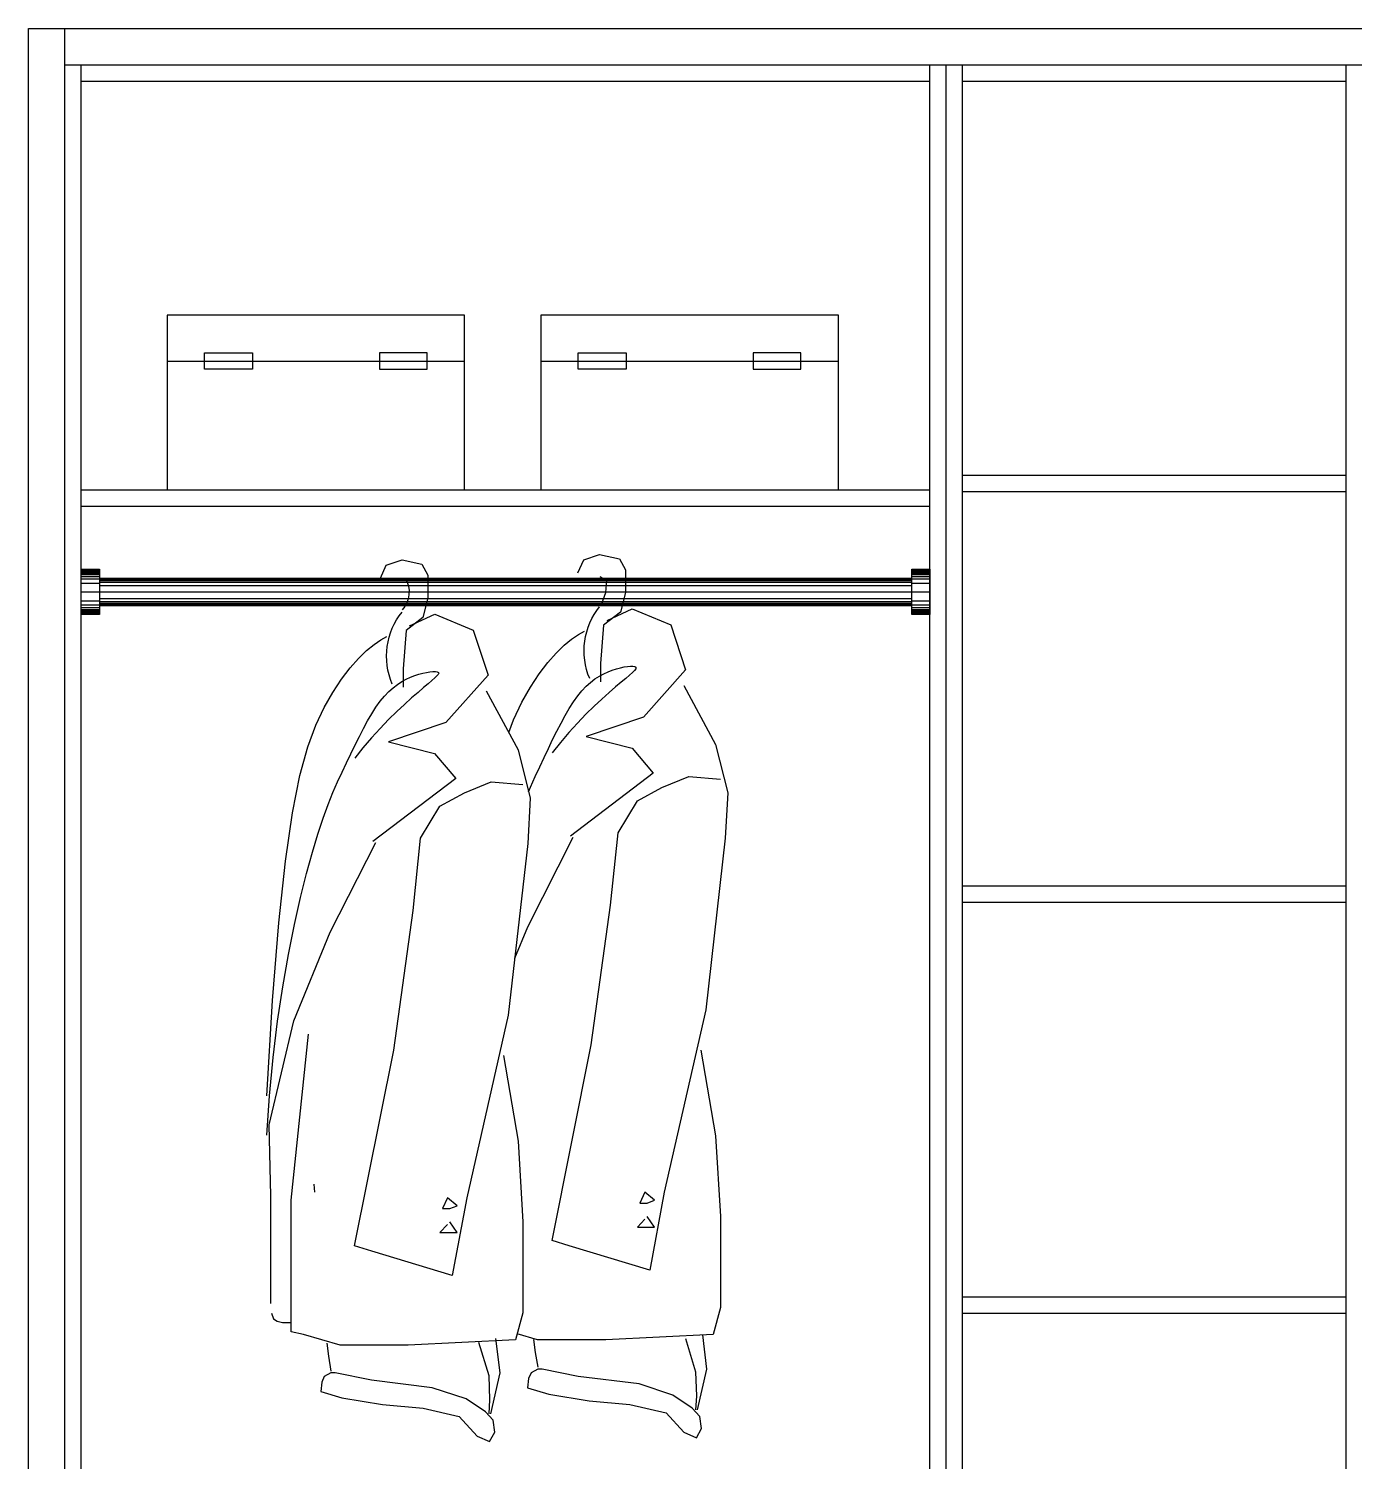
# Model space of a CAD drawing. Header units: millimetres. Extents: x 24776 to 57176, y -19492 to 15017.
# Drawn here: x 26777 to 28238, y 9741 to 11319 of the extents above; entities that cross this region are included whole.
import ezdxf

# ---------------------------------------------------------------- set-up
doc = ezdxf.new("R2010")
doc.units = ezdxf.units.MM

# ---------------------------------------------------------------- blocks, each defined once
blk = doc.blocks.new('SDFSFSF')
at = {"color": 250}
for p, q in [((25329, 7968.9), (25346.5, 7974.9)), ((25346.5, 7974.9), (25368.3, 7970.1)), ((25368.3, 7970.1), (25374.8, 7958.1)), ((25540, 7960.4), (25546.6, 7974.8)), ((25546.6, 7974.8), (25564, 7980.8)), ((25564, 7980.8), (25585.8, 7976)), ((25585.8, 7976), (25592.4, 7964)), ((25322.5, 7954.5), (25329, 7968.9)), ((25374.8, 7958.1), (25374.8, 7932.9)), ((25572, 7952.2), (25564.8, 7956.2)), ((25592.4, 7964), (25592.4, 7938.8)), ((25566, 7925.8), (25570.8, 7939)), ((25570.8, 7939), (25572, 7952.2)), ((25592.4, 7938.8), (25586.9, 7917.2)), ((25374.8, 7932.9), (25369.4, 7911.3)), ((25369.4, 7911.3), (25350.8, 7896.9)), ((25354.8, 7902), (25382.5, 7914.9)), ((25382.5, 7914.9), (25424.8, 7897.4)), ((25586.9, 7917.2), (25568.4, 7902.8)), ((25572.3, 7907.9), (25600, 7920.8)), ((25600, 7920.8), (25642.4, 7903.3)), ((25350.8, 7896.9), (25347.6, 7854.8)), ((25424.8, 7897.4), (25441.3, 7847.9)), ((25533.2, 7887.5), (25540.7, 7892.7)), ((25540.7, 7892.7), (25547.3, 7896.3)), ((25568.4, 7902.8), (25565.1, 7860.8)), ((25642.4, 7903.3), (25658.8, 7853.8)), ((25307.4, 7874.8), (25315.7, 7881.6)), ((25315.7, 7881.6), (25323.2, 7886.8)), ((25323.2, 7886.8), (25329.7, 7890.3)), ((25516.2, 7872.1), (25525, 7880.7)), ((25525, 7880.7), (25533.2, 7887.5)), ((25289.4, 7855.7), (25298.6, 7866.2)), ((25298.6, 7866.2), (25307.4, 7874.8)), ((25497.4, 7849.2), (25506.9, 7861.6)), ((25506.9, 7861.6), (25516.2, 7872.1)), ((25565.1, 7860.8), (25565.1, 7840.4)), ((25279.9, 7843.3), (25289.4, 7855.7)), ((25347.6, 7854.8), (25347.6, 7834.4)), ((25351, 7843.4), (25355.7, 7845.6)), ((25355.7, 7845.6), (25360.4, 7847.4)), ((25360.4, 7847.4), (25365, 7848.9)), ((25365, 7848.9), (25369.4, 7850.1)), ((25369.4, 7850.1), (25373.5, 7850.9)), ((25373.5, 7850.9), (25377.2, 7851.5)), ((25377.2, 7851.5), (25380.5, 7851.7)), ((25382.6, 7844.8), (25379.4, 7842)), ((25380.5, 7851.7), (25383.2, 7851.7)), ((25384.9, 7847), (25382.6, 7844.8)), ((25383.2, 7851.7), (25385.2, 7851.4)), ((25386.3, 7848.7), (25384.9, 7847)), ((25385.2, 7851.4), (25386.4, 7850.8)), ((25386.8, 7849.9), (25386.3, 7848.7)), ((25386.4, 7850.8), (25386.8, 7849.9)), ((25441.3, 7847.9), (25394.6, 7795.7)), ((25487.8, 7834.7), (25497.4, 7849.2)), ((25558.9, 7843.6), (25563.8, 7846.7)), ((25563.8, 7846.7), (25568.5, 7849.3)), ((25568.5, 7849.3), (25573.3, 7851.5)), ((25573.3, 7851.5), (25577.9, 7853.3)), ((25577.9, 7853.3), (25582.5, 7854.8)), ((25582.5, 7854.8), (25586.9, 7856)), ((25586.9, 7856), (25591, 7856.8)), ((25592.8, 7844.3), (25587.6, 7840)), ((25591, 7856.8), (25594.8, 7857.4)), ((25596.9, 7847.9), (25592.8, 7844.3)), ((25594.8, 7857.4), (25598, 7857.7)), ((25600.2, 7850.7), (25596.9, 7847.9)), ((25598, 7857.7), (25600.7, 7857.6)), ((25602.5, 7852.9), (25600.2, 7850.7)), ((25600.7, 7857.6), (25602.7, 7857.3)), ((25603.9, 7854.6), (25602.5, 7852.9)), ((25602.7, 7857.3), (25604, 7856.7)), ((25604.4, 7855.8), (25603.9, 7854.6)), ((25604, 7856.7), (25604.4, 7855.8)), ((25658.8, 7853.8), (25612.2, 7801.6)), ((25260.8, 7812.1), (25270.3, 7828.8)), ((25270.3, 7828.8), (25279.9, 7843.3)), ((25327, 7824.7), (25331.8, 7829.7)), ((25331.8, 7829.7), (25336.6, 7834)), ((25336.6, 7834), (25341.4, 7837.7)), ((25341.4, 7837.7), (25346.2, 7840.8)), ((25346.2, 7840.8), (25351, 7843.4)), ((25364, 7828.8), (25356.9, 7822.7)), ((25370.1, 7834.1), (25364, 7828.8)), ((25375.2, 7838.4), (25370.1, 7834.1)), ((25379.4, 7842), (25375.2, 7838.4)), ((25439.2, 7830.6), (25474.2, 7765.6)), ((25478.4, 7818), (25487.8, 7834.7)), ((25539.9, 7824.9), (25544.6, 7830.6)), ((25544.6, 7830.6), (25549.3, 7835.6)), ((25549.3, 7835.6), (25554.1, 7839.9)), ((25554.1, 7839.9), (25558.9, 7843.6)), ((25574.4, 7828.6), (25566.5, 7821.5)), ((25581.5, 7834.8), (25574.4, 7828.6)), ((25587.6, 7840), (25581.5, 7834.8)), ((25656.8, 7836.5), (25691.7, 7771.5)), ((25251.6, 7792.8), (25260.8, 7812.1)), ((25313.1, 7805.3), (25317.7, 7812.5)), ((25317.7, 7812.5), (25322.3, 7819)), ((25322.3, 7819), (25327, 7824.7)), ((25349, 7815.6), (25340.5, 7807.6)), ((25356.9, 7822.7), (25349, 7815.6)), ((25469.1, 7798.7), (25478.4, 7818)), ((25530.6, 7811.2), (25535.2, 7818.4)), ((25535.2, 7818.4), (25539.9, 7824.9)), ((25558, 7813.5), (25549, 7804.7)), ((25566.5, 7821.5), (25558, 7813.5)), ((25303.9, 7789.1), (25308.5, 7797.5)), ((25308.5, 7797.5), (25313.1, 7805.3)), ((25331.5, 7798.8), (25322.2, 7789.2)), ((25340.5, 7807.6), (25331.5, 7798.8)), ((25463.9, 7784.7), (25469.1, 7798.7)), ((25521.5, 7795), (25526, 7803.4)), ((25526, 7803.4), (25530.6, 7811.2)), ((25549, 7804.7), (25539.7, 7795.1)), ((25612.2, 7801.6), (25549.1, 7780.4)), ((25242.6, 7768.7), (25251.6, 7792.8)), ((25299.4, 7780.2), (25303.9, 7789.1)), ((25322.2, 7789.2), (25312.8, 7778.9)), ((25394.6, 7795.7), (25331.6, 7774.5)), ((25512.3, 7776.8), (25516.9, 7786.1)), ((25516.9, 7786.1), (25521.5, 7795)), ((25530.3, 7784.8), (25521, 7773.8)), ((25539.7, 7795.1), (25530.3, 7784.8)), ((25234, 7737.4), (25242.6, 7768.7)), ((25290.1, 7761.2), (25294.7, 7770.9)), ((25303.4, 7767.9), (25294.3, 7756.2)), ((25294.7, 7770.9), (25299.4, 7780.2)), ((25312.8, 7778.9), (25303.4, 7767.9)), ((25331.6, 7774.5), (25382.3, 7761.5)), ((25474.2, 7765.6), (25487.6, 7712.4)), ((25502.9, 7757.2), (25507.6, 7767.1)), ((25507.6, 7767.1), (25512.3, 7776.8)), ((25521, 7773.8), (25511.9, 7762.1)), ((25549.1, 7780.4), (25599.8, 7767.4)), ((25599.8, 7767.4), (25623, 7739.8)), ((25691.7, 7771.5), (25705.1, 7718.3)), ((25280.5, 7741.1), (25285.3, 7751.3)), ((25285.3, 7751.3), (25290.1, 7761.2)), ((25382.3, 7761.5), (25405.5, 7733.9)), ((25498, 7747), (25502.9, 7757.2)), ((25225.8, 7696.3), (25234, 7737.4)), ((25275.5, 7730.4), (25280.5, 7741.1)), ((25405.5, 7733.9), (25314.3, 7664.5)), ((25487.9, 7724.5), (25493, 7736.3)), ((25493, 7736.3), (25498, 7747)), ((25623, 7739.8), (25531.9, 7670.4)), ((25632.6, 7724.2), (25662.2, 7736.1)), ((25662.2, 7736.1), (25697.1, 7733.1)), ((25265, 7705.3), (25270.3, 7718.6)), ((25270.3, 7718.6), (25275.5, 7730.4)), ((25388.2, 7703.6), (25415.1, 7718.3)), ((25415.1, 7718.3), (25444.6, 7730.2)), ((25444.6, 7730.2), (25479.5, 7727.2)), ((25485.8, 7719.4), (25487.9, 7724.5)), ((25605.8, 7709.5), (25632.6, 7724.2)), ((25705.1, 7718.3), (25702.4, 7668.1)), ((25259.5, 7690.2), (25265, 7705.3)), ((25366.7, 7668.1), (25388.2, 7703.6)), ((25487.6, 7712.4), (25484.9, 7662.2)), ((25584.3, 7674), (25605.8, 7709.5)), ((25218, 7642.9), (25225.8, 7696.3)), ((25253.7, 7672.8), (25259.5, 7690.2)), ((25247.7, 7652.8), (25253.7, 7672.8)), ((25576.2, 7594.3), (25584.3, 7674)), ((25267.4, 7564.7), (25317.4, 7663.4)), ((25358.7, 7588.4), (25366.7, 7668.1)), ((25484.9, 7662.2), (25463.4, 7473.1)), ((25484.9, 7570.6), (25534.9, 7669.3)), ((25702.4, 7668.1), (25681, 7479)), ((25210.7, 7574.9), (25218, 7642.9)), ((25241.3, 7629.5), (25247.7, 7652.8)), ((25234.7, 7602.9), (25241.3, 7629.5)), ((25228, 7573), (25234.7, 7602.9)), ((25554.7, 7440.6), (25576.2, 7594.3)), ((25337.2, 7434.7), (25358.7, 7588.4)), ((25203.8, 7489.5), (25210.7, 7574.9)), ((25221.3, 7540.1), (25228, 7573)), ((25227.1, 7467.2), (25267.4, 7564.7)), ((25470.5, 7535.9), (25484.9, 7570.6)), ((25215.1, 7504.6), (25221.3, 7540.1)), ((25209.3, 7466.6), (25215.1, 7504.6)), ((25197.5, 7384.5), (25203.8, 7489.5)), ((25200.2, 7352.4), (25227.1, 7467.2)), ((25204.3, 7426.5), (25209.3, 7466.6)), ((25463.4, 7473.1), (25417.8, 7272.2)), ((25681, 7479), (25635.3, 7278.2)), ((25224.4, 7269.3), (25243.2, 7452.5)), ((25294.2, 7219.1), (25337.2, 7434.7)), ((25511.8, 7225), (25554.7, 7440.6)), ((25675.6, 7434.7), (25691.7, 7340.2)), ((25200.4, 7384.5), (25204.3, 7426.5)), ((25458, 7428.8), (25474.2, 7334.3)), ((25197.6, 7341), (25200.4, 7384.5)), ((25201.8, 7274.1), (25200.2, 7352.4)), ((25691.7, 7340.2), (25697.1, 7251.6)), ((25474.2, 7334.3), (25479.5, 7245.7)), ((25249.2, 7287.2), (25249.9, 7278.4)), ((25613.8, 7278.2), (25608.4, 7266.3)), ((25624.6, 7269.3), (25613.8, 7278.2)), ((25635.3, 7278.2), (25619.2, 7192.5)), ((25201.8, 7155.6), (25201.8, 7274.1)), ((25224.4, 7124.5), (25224.4, 7269.3)), ((25396.3, 7272.2), (25390.9, 7260.4)), ((25390.9, 7260.4), (25399, 7260.4)), ((25407, 7263.4), (25396.3, 7272.2)), ((25399, 7260.4), (25407, 7263.4)), ((25417.8, 7272.2), (25401.6, 7186.6)), ((25608.4, 7266.3), (25616.5, 7266.3)), ((25616.5, 7266.3), (25624.6, 7269.3)), ((25407, 7233.8), (25399, 7245.7)), ((25479.5, 7245.7), (25479.5, 7145.2)), ((25613.8, 7248.6), (25605.8, 7239.7)), ((25624.6, 7239.7), (25616.5, 7251.6)), ((25697.1, 7251.6), (25697.1, 7151.1)), ((25396.3, 7242.7), (25388.2, 7233.8)), ((25388.2, 7233.8), (25407, 7233.8)), ((25605.8, 7239.7), (25624.6, 7239.7)), ((25313, 7213.2), (25294.2, 7219.1)), ((25401.6, 7186.6), (25313, 7213.2)), ((25530.6, 7219.1), (25511.8, 7225)), ((25619.2, 7192.5), (25530.6, 7219.1)), ((25697.1, 7151.1), (25689, 7121.6)), ((25202.8, 7145.1), (25204.8, 7138.8)), ((25204.8, 7138.8), (25209, 7136.1)), ((25209, 7136.1), (25214.8, 7134.9)), ((25214.8, 7134.9), (25224.1, 7134.9)), ((25479.5, 7145.2), (25471.5, 7115.7)), ((25237.8, 7121.6), (25224.4, 7124.5)), ((25278.1, 7109.8), (25237.8, 7121.6)), ((25495.6, 7115.7), (25473.3, 7122.2)), ((25689, 7121.6), (25570.8, 7115.7)), ((25677.2, 7121.2), (25681.8, 7083.4)), ((25263.5, 7112), (25265.3, 7097.7)), ((25353.3, 7109.8), (25278.1, 7109.8)), ((25471.5, 7115.7), (25353.3, 7109.8)), ((25430.8, 7113), (25442, 7076.2)), ((25449.4, 7117.1), (25454.1, 7079.3)), ((25491.3, 7116.1), (25493.1, 7101.8)), ((25570.8, 7115.7), (25495.6, 7115.7)), ((25658.6, 7117.1), (25669.8, 7080.3)), ((25265.3, 7097.7), (25268.1, 7081.3)), ((25493.1, 7101.8), (25495.9, 7085.4)), ((25260.7, 7075.2), (25257.9, 7069)), ((25268.1, 7079.3), (25260.7, 7075.2)), ((25272.8, 7079.3), (25268.1, 7079.3)), ((25312.7, 7071.1), (25272.8, 7079.3)), ((25379.7, 7062.9), (25312.7, 7071.1)), ((25442, 7076.2), (25442.9, 7049.6)), ((25454.1, 7079.3), (25443.8, 7034.3)), ((25485.7, 7073.1), (25484.7, 7062.9)), ((25488.5, 7079.3), (25485.7, 7073.1)), ((25495.9, 7083.4), (25488.5, 7079.3)), ((25500.6, 7083.4), (25495.9, 7083.4)), ((25540.5, 7075.2), (25500.6, 7083.4)), ((25607.5, 7067), (25540.5, 7075.2)), ((25669.8, 7080.3), (25670.7, 7053.7)), ((25681.8, 7083.4), (25671.6, 7038.4)), ((25257.9, 7069), (25257, 7058.8)), ((25257, 7058.8), (25280.2, 7051.7)), ((25416.9, 7050.6), (25379.7, 7062.9)), ((25484.7, 7062.9), (25508, 7055.7)), ((25508, 7055.7), (25552.6, 7048.6)), ((25644.7, 7054.7), (25607.5, 7067)), ((25666, 7040.4), (25644.7, 7054.7)), ((25280.2, 7051.7), (25324.8, 7044.5)), ((25324.8, 7044.5), (25369.5, 7040.4)), ((25369.5, 7040.4), (25409.4, 7031.2)), ((25438.3, 7036.3), (25416.9, 7050.6)), ((25442.9, 7049.6), (25442, 7034.3)), ((25552.6, 7048.6), (25597.2, 7044.5)), ((25597.2, 7044.5), (25637.2, 7035.3)), ((25674.4, 7031.2), (25666, 7040.4)), ((25670.7, 7053.7), (25669.8, 7038.4)), ((25409.4, 7031.2), (25429, 7009.7)), ((25446.6, 7027.1), (25438.3, 7036.3)), ((25448.5, 7013.8), (25446.6, 7027.1)), ((25637.2, 7035.3), (25656.7, 7013.8)), ((25676.3, 7017.9), (25674.4, 7031.2)), ((25429, 7009.7), (25442.9, 7003.6)), ((25442.9, 7003.6), (25448.5, 7013.8)), ((25656.7, 7013.8), (25670.7, 7007.7)), ((25670.7, 7007.7), (25676.3, 7017.9))]:
    blk.add_line(p, q, dxfattribs=at)
at = {"color": 250, "extrusion": (0, 0, -1)}
for centre, major_axis, start_param, end_param in [((25330.2, 7939.1), (0, 26.4), 0.949628, 2.398127), ((25612.6, 7874.6), (0, 72.2), 4.274758, 5.450762), ((25395, 7868.6), (0, 72.2), 4.274758, 5.450762)]:
    blk.add_ellipse(centre, major_axis=major_axis, ratio=0.909091, start_param=start_param, end_param=end_param, dxfattribs=at)

msp = doc.modelspace()

# ---------------------------------------------------------------- linework, layer by layer
at = {"color": 255}
for p, q in [((26777.3, 11319.3), (29257.3, 11319.3)), ((26777.3, 8919.3), (26777.3, 11319.3)), ((26817.3, 8919.3), (26817.3, 11319.3)), ((26817.3, 11279.3), (29217.3, 11279.3)), ((26835.3, 8919.3), (26835.3, 11279.3)), ((27770.1, 8919.3), (27770.1, 11279.3)), ((27788.1, 8919.3), (27788.1, 11279.3)), ((27806.1, 8919.3), (27806.1, 11279.3)), ((28228.5, 8919.3), (28228.5, 11279.3)), ((26835.3, 11261.3), (27770.1, 11261.3)), ((27806.1, 11261.3), (28228.5, 11261.3)), ((28228.5, 10826.9), (27806.1, 10826.9)), ((26835.3, 10811.3), (27770.1, 10811.3)), ((28228.5, 10808.9), (27806.1, 10808.9)), ((26835.3, 10793.3), (27770.1, 10793.3)), ((26855.3, 10713.8), (27750.1, 10713.8)), ((26855.3, 10683.8), (27750.1, 10683.8)), ((28228.5, 10374.5), (27806.1, 10374.5)), ((28228.5, 10356.5), (27806.1, 10356.5)), ((28228.5, 9922.1), (27806.1, 9922.1)), ((28228.5, 9904.1), (27806.1, 9904.1))]:
    msp.add_line(p, q, dxfattribs=at)
at = {"color": 250}
for p, q in [((26929.8, 11003.6), (26929.8, 10811.3)), ((27257.5, 11003.6), (26929.8, 11003.6)), ((27257.5, 10811.3), (27257.5, 11003.6)), ((27341.4, 11003.6), (27341.4, 10811.3)), ((27669.2, 11003.6), (27341.4, 11003.6)), ((27669.2, 10811.3), (27669.2, 11003.6)), ((26929.8, 10953), (27257.5, 10953)), ((26970.9, 10944.1), (26970.9, 10962.3)), ((26970.9, 10962.3), (27023.8, 10962.3)), ((27023.8, 10962.3), (27023.8, 10944.1)), ((27216.4, 10962.3), (27163.6, 10962.3)), ((27163.6, 10962.3), (27163.6, 10944.1)), ((27216.4, 10944.1), (27216.4, 10962.3)), ((27341.4, 10953), (27669.2, 10953)), ((27382.6, 10944.1), (27382.6, 10962.3)), ((27382.6, 10962.3), (27435.4, 10962.3)), ((27435.4, 10962.3), (27435.4, 10944.1)), ((27628, 10962.3), (27575.2, 10962.3)), ((27575.2, 10962.3), (27575.2, 10944.1)), ((27628, 10944.1), (27628, 10962.3)), ((27023.8, 10944.1), (26970.9, 10944.1)), ((27163.6, 10944.1), (27216.4, 10944.1)), ((27435.4, 10944.1), (27382.6, 10944.1)), ((27575.2, 10944.1), (27628, 10944.1)), ((26929.8, 10811.3), (27257.5, 10811.3)), ((27341.4, 10811.3), (27669.2, 10811.3)), ((26835.3, 10723.3), (26855.3, 10723.3)), ((26835.3, 10722.7), (26855.3, 10722.7)), ((26835.3, 10721.9), (26855.3, 10721.9)), ((26835.3, 10720.9), (26855.3, 10720.9)), ((26835.3, 10719.6), (26855.3, 10719.6)), ((26835.3, 10717.9), (26855.3, 10717.9)), ((27750.1, 10723.3), (27770.1, 10723.3)), ((27750.1, 10722.7), (27770.1, 10722.7)), ((27750.1, 10721.9), (27770.1, 10721.9)), ((27750.1, 10720.9), (27770.1, 10720.9)), ((27750.1, 10719.6), (27770.1, 10719.6)), ((27750.1, 10717.9), (27770.1, 10717.9)), ((26835.3, 10715.9), (26855.3, 10715.9)), ((26835.3, 10713.1), (26855.3, 10713.1)), ((26835.3, 10708.4), (26855.3, 10708.4)), ((26855.3, 10713.4), (27750.1, 10713.4)), ((26855.3, 10712.5), (27750.1, 10712.5)), ((26855.3, 10711.2), (27750.1, 10711.2)), ((26855.3, 10709.4), (27750.1, 10709.4)), ((26855.3, 10705.9), (27750.1, 10705.9)), ((27750.1, 10715.9), (27770.1, 10715.9)), ((27750.1, 10713.1), (27770.1, 10713.1)), ((27750.1, 10708.4), (27770.1, 10708.4)), ((26835.3, 10698.8), (26855.3, 10698.8)), ((26835.3, 10689.1), (26855.3, 10689.1)), ((26835.3, 10684.4), (26855.3, 10684.4)), ((26855.3, 10698.8), (27750.1, 10698.8)), ((26855.3, 10691.6), (27750.1, 10691.6)), ((26855.3, 10688.1), (27750.1, 10688.1)), ((26855.3, 10686.3), (27750.1, 10686.3)), ((26855.3, 10685.1), (27750.1, 10685.1)), ((27750.1, 10698.8), (27770.1, 10698.8)), ((27750.1, 10689.1), (27770.1, 10689.1)), ((27750.1, 10684.4), (27770.1, 10684.4)), ((26835.3, 10681.7), (26855.3, 10681.7)), ((26835.3, 10679.6), (26855.3, 10679.6)), ((26835.3, 10677.9), (26855.3, 10677.9)), ((26835.3, 10676.7), (26855.3, 10676.7)), ((26835.3, 10675.6), (26855.3, 10675.6)), ((26835.3, 10674.9), (26855.3, 10674.9)), ((26835.3, 10674.3), (26855.3, 10674.3)), ((26855.3, 10684.2), (27750.1, 10684.2)), ((27750.1, 10681.7), (27770.1, 10681.7)), ((27750.1, 10679.6), (27770.1, 10679.6)), ((27750.1, 10677.9), (27770.1, 10677.9)), ((27750.1, 10676.7), (27770.1, 10676.7)), ((27750.1, 10675.6), (27770.1, 10675.6)), ((27750.1, 10674.9), (27770.1, 10674.9)), ((27750.1, 10674.3), (27770.1, 10674.3))]:
    msp.add_line(p, q, dxfattribs=at)
at = {"color": 255}
for points in [[(26835.3, 10723.8), (26855.3, 10723.8), (26855.3, 10673.8), (26835.3, 10673.8)], [(27750.1, 10723.8), (27770.1, 10723.8), (27770.1, 10673.8), (27750.1, 10673.8)]]:
    msp.add_lwpolyline(points, close=True, dxfattribs=at)

# ---------------------------------------------------------------- block references
at = {"color": 250}
msp.add_blockref('SDFSFSF', (1842.2, 2759.3), dxfattribs=at)

doc.saveas('drawing.dxf')
